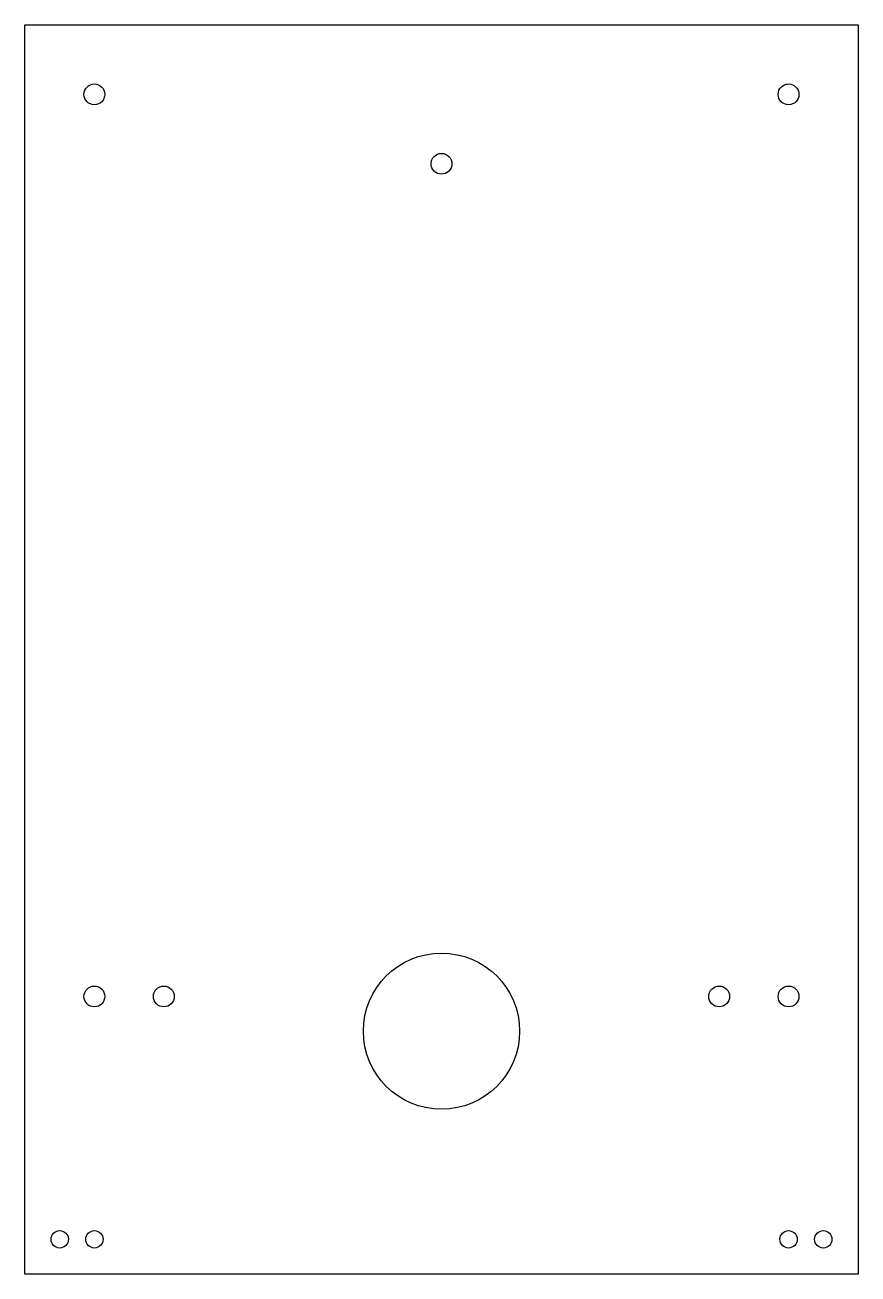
# Model space of a CAD drawing. Extents: x 1.21 to 7.21, y 0.76 to 9.76.
import ezdxf

# ---------------------------------------------------------------- set-up
doc = ezdxf.new("R2010")
doc.units = 0
doc.header["$MEASUREMENT"] = 0
doc.layers.get('0').update_dxf_attribs({"linetype": 'CONTINUOUS'})

msp = doc.modelspace()

# ---------------------------------------------------------------- linework, layer by layer
msp.add_line((7.2138, 9.2587), (7.2138, 9.2587))
msp.add_lwpolyline([(1.2138, 0.7587), (1.2138, 9.7587), (7.2138, 9.7587), (7.2138, 0.7587)], close=True)
for centre, radius in [((1.7138, 9.2587), 0.075), ((6.7138, 9.2587), 0.075), ((4.2138, 8.7587), 0.075), ((4.2138, 2.5087), 0.5625), ((1.7138, 2.7587), 0.075), ((2.2138, 2.7587), 0.075), ((6.2138, 2.7587), 0.075), ((6.7138, 2.7587), 0.075), ((1.4638, 1.0087), 0.0625), ((1.7138, 1.0087), 0.0625), ((6.7138, 1.0087), 0.0625), ((6.9638, 1.0087), 0.0625)]:
    msp.add_circle(centre, radius)

doc.saveas('drawing.dxf')
